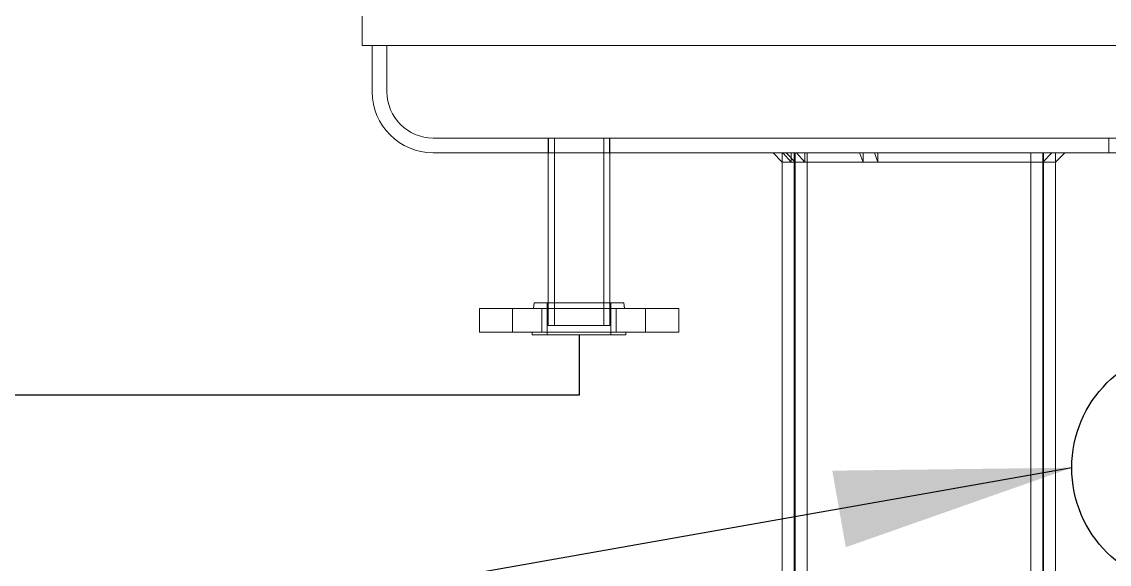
# Model space of a CAD drawing. Header units: millimetres. Extents: x 12318 to 17800, y 6541 to 10165.
# Drawn here: x 13287.5 to 13402.5, y 9342.2 to 9399.5 of the extents above; entities that cross this region are included whole.
import ezdxf

# ---------------------------------------------------------------- set-up
doc = ezdxf.new("R2010")
doc.units = ezdxf.units.MM
doc.layers.add('Equipment', color=123, linetype='Continuous')
doc.layers.add('HW LINE', color=1, linetype='Continuous')
doc.dimstyles.new('ISO-25', dxfattribs={"dimtxt": 2.5, "dimasz": 2.5, "dimexe": 1.25, "dimexo": 0.625, "dimtad": 1, "dimtxsty": 'Standard', "dimcen": 2.5, "dimadec": 0, "dimazin": 0, "dimtfac": 1, "dimtmove": 0, "dimatfit": 3, "dimfxl": 1, "dimarcsym": 0})

# ---------------------------------------------------------------- blocks, each defined once
blk = doc.blocks.new('A$Ce64cb7e9')
at = {"layer": 'Equipment', "linetype": 'Continuous', "lineweight": 0, "extrusion": (-2.22045e-16, 1, 0)}
for p, q in [((-298.04, 824), (-298.04, 808)), ((-298.04, 808), (469.46, 808)), ((-292.54, 783), (-292.54, 808)), ((-284.54, 783), (-284.54, 808)), ((438.02, 758), (-259.54, 758)), ((-197.24, 750), (-197.24, 758)), ((-197.04, 758), (-197.04, 750)), ((-193.86, 656.4), (-193.86, 758)), ((-167.21, 656.4), (-167.21, 758)), ((-164.04, 758), (-164.04, 750)), ((-163.84, 750), (-163.84, 758)), ((106.27, 758), (106.27, 750)), ((-55.92, 750), (-259.54, 750)), ((-197.24, 668.67), (-197.24, 750)), ((-163.84, 668.67), (-163.84, 750)), ((-70.5, 745), (-75.5, 750)), ((-70.5, 745), (-70.5, 750)), ((-70.5, 745), (-70.5, 750)), ((-65.64, 745), (-70.29, 750)), ((-63.49, 745), (-68.49, 750)), ((-65.64, 750), (-65.64, 745)), ((-64, 0), (-64, 750)), ((-63.49, 0), (-63.49, 750)), ((-63.49, 745), (-63.49, 750)), ((-62.86, 750), (-58.23, 745)), ((-58.23, 745), (-58.23, 750)), ((-56.99, 0), (-56.99, 750)), ((-43.78, 750), (-55.92, 750)), ((974.85, 750), (-43.78, 750)), ((-28.61, 750), (-26.71, 745)), ((-26.71, 745), (-26.71, 750)), ((-18.72, 745), (-20.54, 750)), ((-18.72, 750), (-18.72, 745)), ((64, 0), (64, 750)), ((70.5, 745), (75.5, 750)), ((70.5, 745), (70.5, 750)), ((70.5, 745), (70.5, 750)), ((71.01, 0), (71.01, 750)), ((77.51, 745), (82.51, 750)), ((77.51, 745), (77.51, 750)), ((77.51, 745), (77.51, 750)), ((-70.5, 0), (-70.5, 745)), ((-65.64, 745), (-70.5, 745)), ((-26.71, 745), (-65.64, 745)), ((70.5, 745), (-26.71, 745)), ((70.5, 0), (70.5, 745)), ((77.51, 745), (70.5, 745)), ((77.51, 484), (77.51, 745)), ((-126.56, 665.62), (-234.51, 665.62)), ((-234.51, 652.92), (-234.51, 665.62)), ((-216.49, 652.92), (-216.49, 665.62)), ((-204.8, 668.67), (-205.17, 665.62)), ((-156.27, 668.67), (-204.8, 668.67)), ((-200.62, 652.92), (-200.62, 665.62)), ((-197.81, 651.4), (-197.81, 668.67)), ((-197.24, 656.4), (-197.24, 668.67)), ((-163.84, 656.4), (-163.84, 668.67)), ((-163.26, 651.4), (-163.26, 668.67)), ((-160.46, 652.92), (-160.46, 665.62)), ((-156.27, 668.67), (-155.9, 665.62)), ((-144.58, 652.92), (-144.58, 665.62)), ((-126.56, 652.92), (-126.56, 665.62)), ((-197.24, 656.4), (-180.54, 656.4)), ((-180.54, 656.4), (-163.84, 656.4)), ((-126.56, 652.92), (-234.51, 652.92)), ((-205.94, 651.4), (-205.94, 652.92)), ((-155.14, 651.4), (-205.94, 651.4)), ((-155.14, 651.4), (-155.14, 652.92))]:
    blk.add_line(p, q, dxfattribs=at)
at = {"layer": 'Equipment', "linetype": 'Continuous', "lineweight": 0, "extrusion": (0, 0, -1)}
for radius in [33, 25]:
    blk.add_arc((259.54, 783), radius, 270, 0, dxfattribs=at)

msp = doc.modelspace()

# ---------------------------------------------------------------- linework, layer by layer
msp.add_circle((13411.21, 9352.36), 12.69)
at = {"layer": 'HW LINE'}
for p, q in [((13346.41, 9366.41), (13346.41, 9360.02)), ((13346.41, 9360.02), (13190.54, 9360.02))]:
    msp.add_line(p, q, dxfattribs=at)

# ---------------------------------------------------------------- block references
at = {"xscale": 0.1953125, "yscale": 0.1953125, "zscale": 0.1953125}
msp.add_blockref('A$Ce64cb7e9', (13381.67, 9239.18), dxfattribs=at)

# ---------------------------------------------------------------- leaders
at = {"linetype": 'Continuous', "lineweight": -3}
msp.add_leader([(13398.52, 9352.36), (13328.96, 9340.04), (13217.87, 9340.04)], dimstyle='ISO-25', override={"dimscale": 10, "dimtad": 0}, dxfattribs=at)

doc.saveas('drawing.dxf')
